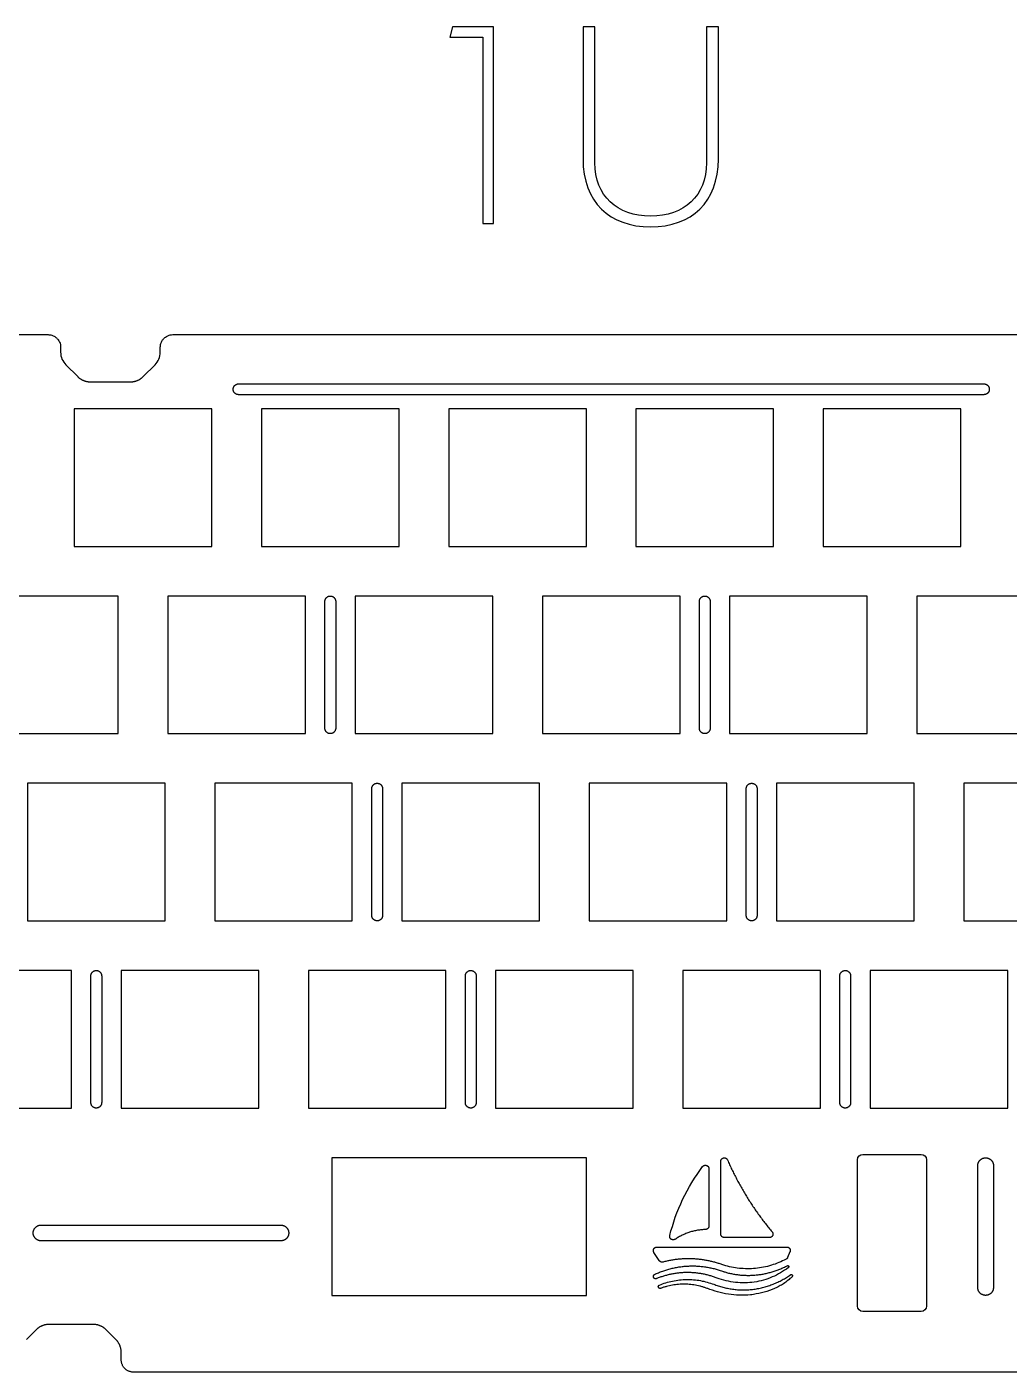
# Model space of a CAD drawing. Header units: millimetres. Extents: x -352 to -37, y -277 to -140.
# Drawn here: x -253.7 to -153.8, y -277.1 to -140.2 of the extents above; entities that cross this region are included whole.
import ezdxf

# ---------------------------------------------------------------- set-up
doc = ezdxf.new("R2010")
doc.units = ezdxf.units.MM
doc.header["$MEASUREMENT"] = 0
doc.layers.add('定位板', color=7, linetype='Continuous', true_color=0x7efae9)

msp = doc.modelspace()

# ---------------------------------------------------------------- linework, layer by layer
at = {"layer": '定位板'}
for p, q in [((-337.58, -171.55, -243.22), (-251.55, -171.55, -243.22)), ((-238.85, -171.55, -243.22), (-149.66, -171.55, -243.22)), ((-250.27, -172.83, -243.22), (-250.27, -173.34, -243.22)), ((-240.13, -173.34, -243.22), (-240.13, -172.83, -243.22)), ((-249.73, -174.62, -243.22), (-248.53, -175.82, -243.22)), ((-241.86, -175.82, -243.22), (-240.66, -174.62, -243.22)), ((-247.25, -176.35, -243.22), (-243.14, -176.35, -243.22)), ((-232.16, -176.56, -243.22), (-156.33, -176.56, -243.22)), ((-156.33, -177.66, -243.22), (-232.16, -177.66, -243.22)), ((-223.38, -211.6, -243.22), (-223.38, -198.7, -243.22)), ((-222.28, -198.7, -243.22), (-222.28, -211.6, -243.22)), ((-185.28, -211.6, -243.22), (-185.28, -198.7, -243.22)), ((-184.18, -198.7, -243.22), (-184.18, -211.6, -243.22)), ((-218.61, -230.65, -243.22), (-218.61, -217.75, -243.22)), ((-217.51, -217.75, -243.22), (-217.51, -230.65, -243.22)), ((-180.51, -230.65, -243.22), (-180.51, -217.75, -243.22)), ((-179.41, -217.75, -243.22), (-179.41, -230.65, -243.22)), ((-247.19, -249.7, -243.22), (-247.19, -236.8, -243.22)), ((-246.09, -236.8, -243.22), (-246.09, -249.7, -243.22)), ((-209.09, -249.7, -243.22), (-209.09, -236.8, -243.22)), ((-207.99, -236.8, -243.22), (-207.99, -249.7, -243.22)), ((-170.99, -249.7, -243.22), (-170.99, -236.8, -243.22)), ((-169.89, -236.8, -243.22), (-169.89, -249.7, -243.22)), ((-183.1, -263.08, -243.22), (-183.1, -255.67, -243.22)), ((-169.19, -270.41, -243.22), (-169.19, -255.51, -243.22)), ((-168.64, -254.96, -243.22), (-162.73, -254.96, -243.22)), ((-162.18, -255.51, -243.22), (-162.18, -270.41, -243.22)), ((-156.96, -268.51, -243.22), (-156.96, -256.11, -243.22)), ((-155.36, -256.11, -243.22), (-155.36, -268.51, -243.22)), ((-252.26, -262.16, -243.22), (-227.86, -262.16, -243.22)), ((-227.86, -263.76, -243.22), (-252.26, -263.76, -243.22)), ((-178.16, -263.43, -243.22), (-182.74, -263.43, -243.22)), ((-189.36, -265.77, -243.22), (-189.9, -264.94, -243.22)), ((-189.61, -264.39, -243.22), (-176.38, -264.39, -243.22)), ((-182.84, -266.89, -243.22), (-182.8, -266.9, -243.22)), ((-162.73, -270.96, -243.22), (-168.64, -270.96, -243.22)), ((-246.94, -272.27, -243.22), (-251.45, -272.27, -243.22)), ((-252.76, -272.81, -243.22), (-253.75, -273.81, -243.22)), ((-244.64, -273.81, -243.22), (-245.63, -272.81, -243.22)), ((-244.1, -275.87, -243.22), (-244.1, -275.11, -243.22)), ((-145.66, -277.12, -243.22), (-242.85, -277.12, -243.22))]:
    msp.add_line(p, q, dxfattribs=at)
for points in [[(-210.67, -141.27), (-207.32, -141.27), (-207.32, -160.24), (-206.24, -160.24), (-206.24, -140.24), (-210.41, -140.24)], [(-248.88, -193.11), (-234.88, -193.11), (-234.88, -179.11), (-248.88, -179.11)], [(-229.83, -193.11), (-215.83, -193.11), (-215.83, -179.11), (-229.83, -179.11)], [(-210.78, -193.11), (-196.78, -193.11), (-196.78, -179.11), (-210.78, -179.11)], [(-191.73, -193.11), (-177.73, -193.11), (-177.73, -179.11), (-191.73, -179.11)], [(-172.68, -193.11), (-158.68, -193.11), (-158.68, -179.11), (-172.68, -179.11)], [(-258.4, -212.15), (-244.4, -212.15), (-244.4, -198.15), (-258.4, -198.15)], [(-239.35, -212.15), (-225.35, -212.15), (-225.35, -198.15), (-239.35, -198.15)], [(-220.3, -212.15), (-206.3, -212.15), (-206.3, -198.15), (-220.3, -198.15)], [(-201.25, -212.15), (-187.25, -212.15), (-187.25, -198.15), (-201.25, -198.15)], [(-182.2, -212.15), (-168.2, -212.15), (-168.2, -198.15), (-182.2, -198.15)], [(-163.15, -212.15), (-149.15, -212.15), (-149.15, -198.15), (-163.15, -198.15)], [(-253.64, -231.2), (-239.64, -231.2), (-239.64, -217.2), (-253.64, -217.2)], [(-234.59, -231.2), (-220.59, -231.2), (-220.59, -217.2), (-234.59, -217.2)], [(-215.54, -231.2), (-201.54, -231.2), (-201.54, -217.2), (-215.54, -217.2)], [(-196.49, -231.2), (-182.49, -231.2), (-182.49, -217.2), (-196.49, -217.2)], [(-177.44, -231.2), (-163.44, -231.2), (-163.44, -217.2), (-177.44, -217.2)], [(-158.39, -231.2), (-144.39, -231.2), (-144.39, -217.2), (-158.39, -217.2)], [(-263.16, -250.25), (-249.16, -250.25), (-249.16, -236.25), (-263.16, -236.25)], [(-244.11, -250.25), (-230.11, -250.25), (-230.11, -236.25), (-244.11, -236.25)], [(-225.06, -250.25), (-211.06, -250.25), (-211.06, -236.25), (-225.06, -236.25)], [(-206.01, -250.25), (-192.01, -250.25), (-192.01, -236.25), (-206.01, -236.25)], [(-186.96, -250.25), (-172.96, -250.25), (-172.96, -236.25), (-186.96, -236.25)], [(-167.91, -250.25), (-153.91, -250.25), (-153.91, -236.25), (-167.91, -236.25)], [(-222.69, -269.31), (-196.78, -269.31), (-196.78, -255.31), (-222.69, -255.31)]]:
    msp.add_lwpolyline(points, close=True, dxfattribs=at)
for points in [[(-195.92, -154.07), (-195.92, -140.24), (-197.12, -140.24), (-197.12, -153.69)], [(-183.35, -153.69), (-183.35, -140.24), (-184.55, -140.24), (-184.55, -154.07)], [(-187.74, -263.6), (-187.75, -263.61), (-187.76, -263.61), (-187.76, -263.61), (-187.77, -263.62), (-187.77, -263.62), (-187.78, -263.62), (-187.78, -263.63), (-187.79, -263.63), (-187.8, -263.63), (-187.8, -263.63), (-187.81, -263.64), (-187.81, -263.64), (-187.82, -263.64), (-187.83, -263.64), (-187.83, -263.65), (-187.84, -263.65), (-187.84, -263.65), (-187.85, -263.65), (-187.86, -263.65), (-187.86, -263.66), (-187.87, -263.66), (-187.88, -263.66), (-187.88, -263.66), (-187.89, -263.66), (-187.9, -263.66), (-187.9, -263.66), (-187.91, -263.66), (-187.92, -263.66), (-187.93, -263.66), (-187.93, -263.66), (-187.94, -263.66), (-187.95, -263.66), (-187.95, -263.66), (-187.96, -263.66), (-187.97, -263.66), (-187.97, -263.66), (-187.98, -263.66), (-187.99, -263.66), (-187.99, -263.66), (-188, -263.66), (-188.01, -263.66), (-188.01, -263.66), (-188.02, -263.66), (-188.03, -263.65), (-188.03, -263.65), (-188.04, -263.65), (-188.05, -263.65), (-188.05, -263.65), (-188.06, -263.64), (-188.07, -263.64), (-188.07, -263.64), (-188.08, -263.64), (-188.08, -263.64), (-188.09, -263.63), (-188.1, -263.63), (-188.1, -263.63), (-188.11, -263.62), (-188.11, -263.62), (-188.12, -263.62), (-188.13, -263.61), (-188.13, -263.61), (-188.14, -263.61), (-188.14, -263.6), (-188.15, -263.6), (-188.15, -263.6), (-188.16, -263.59), (-188.16, -263.59), (-188.17, -263.59), (-188.17, -263.58), (-188.18, -263.58), (-188.18, -263.57), (-188.19, -263.57), (-188.19, -263.56), (-188.2, -263.56), (-188.2, -263.55), (-188.2, -263.55), (-188.21, -263.54), (-188.21, -263.54), (-188.22, -263.53), (-188.22, -263.53), (-188.23, -263.52), (-188.23, -263.52), (-188.23, -263.51), (-188.24, -263.51), (-188.24, -263.5), (-188.25, -263.5), (-188.25, -263.49), (-188.25, -263.48), (-188.26, -263.48), (-188.26, -263.47), (-188.26, -263.47), (-188.26, -263.46), (-188.27, -263.45), (-188.27, -263.45), (-188.27, -263.44), (-188.28, -263.43), (-188.28, -263.43), (-188.28, -263.42), (-188.28, -263.42), (-188.28, -263.41), (-188.29, -263.4), (-188.29, -263.4), (-188.29, -263.39), (-188.29, -263.38), (-188.29, -263.38), (-188.29, -263.37), (-188.29, -263.36), (-188.3, -263.36), (-188.3, -263.35), (-188.3, -263.34), (-188.3, -263.34), (-188.3, -263.33), (-188.3, -263.32), (-188.3, -263.32), (-188.3, -263.31), (-188.3, -263.3), (-188.3, -263.3), (-188.3, -263.29), (-188.3, -263.28), (-188.3, -263.28), (-188.3, -263.27), (-188.3, -263.26), (-188.29, -263.26), (-188.29, -263.25), (-188.29, -263.24), (-188.29, -263.24), (-188.29, -263.23), (-188.29, -263.23), (-188.17, -262.75), (-188.03, -262.29), (-187.89, -261.82), (-187.73, -261.36), (-187.56, -260.9), (-187.38, -260.44), (-187.18, -259.99), (-186.98, -259.54), (-186.76, -259.1), (-186.53, -258.67), (-186.3, -258.24), (-186.05, -257.82), (-185.79, -257.4), (-185.52, -257), (-185.24, -256.6), (-184.95, -256.21), (-184.94, -256.2), (-184.94, -256.2), (-184.93, -256.19), (-184.93, -256.19), (-184.93, -256.18), (-184.92, -256.18), (-184.92, -256.17), (-184.91, -256.17), (-184.91, -256.16), (-184.9, -256.16), (-184.9, -256.15), (-184.89, -256.15), (-184.89, -256.14), (-184.88, -256.14), (-184.88, -256.14), (-184.87, -256.13), (-184.86, -256.13), (-184.86, -256.12), (-184.85, -256.12), (-184.85, -256.12), (-184.84, -256.11), (-184.83, -256.11), (-184.83, -256.11), (-184.82, -256.1), (-184.82, -256.1), (-184.81, -256.1), (-184.8, -256.09), (-184.8, -256.09), (-184.79, -256.09), (-184.78, -256.09), (-184.78, -256.08), (-184.77, -256.08), (-184.76, -256.08), (-184.75, -256.08), (-184.75, -256.08), (-184.74, -256.07), (-184.73, -256.07), (-184.73, -256.07), (-184.72, -256.07), (-184.71, -256.07), (-184.71, -256.07), (-184.7, -256.07), (-184.69, -256.07), (-184.68, -256.07), (-184.68, -256.07), (-184.67, -256.07), (-184.66, -256.07), (-184.66, -256.07), (-184.65, -256.07), (-184.64, -256.07), (-184.64, -256.07), (-184.63, -256.07), (-184.62, -256.07), (-184.62, -256.07), (-184.61, -256.07), (-184.6, -256.07), (-184.6, -256.07), (-184.59, -256.07), (-184.58, -256.08), (-184.58, -256.08), (-184.57, -256.08), (-184.56, -256.08), (-184.56, -256.08), (-184.55, -256.08), (-184.54, -256.09), (-184.54, -256.09), (-184.53, -256.09), (-184.53, -256.09), (-184.52, -256.1), (-184.51, -256.1), (-184.51, -256.1), (-184.5, -256.11), (-184.5, -256.11), (-184.49, -256.11), (-184.48, -256.12), (-184.48, -256.12), (-184.47, -256.12), (-184.47, -256.13), (-184.46, -256.13), (-184.46, -256.13), (-184.45, -256.14), (-184.44, -256.14), (-184.44, -256.15), (-184.43, -256.15), (-184.43, -256.16), (-184.42, -256.16), (-184.42, -256.17), (-184.41, -256.17), (-184.41, -256.18), (-184.4, -256.18), (-184.4, -256.19), (-184.39, -256.19), (-184.39, -256.2), (-184.38, -256.2), (-184.38, -256.21), (-184.38, -256.21), (-184.37, -256.22), (-184.37, -256.23), (-184.36, -256.23), (-184.36, -256.24), (-184.36, -256.24), (-184.35, -256.25), (-184.35, -256.26), (-184.35, -256.26), (-184.34, -256.27), (-184.34, -256.28), (-184.34, -256.28), (-184.34, -256.29), (-184.33, -256.3), (-184.33, -256.3), (-184.33, -256.31), (-184.33, -256.31), (-184.32, -256.32), (-184.32, -256.33), (-184.32, -256.33), (-184.32, -256.34), (-184.32, -256.35), (-184.32, -256.35), (-184.31, -256.36), (-184.31, -256.37), (-184.31, -256.37), (-184.31, -256.38), (-184.31, -256.39), (-184.31, -256.39), (-184.31, -256.4), (-184.31, -256.41), (-184.31, -256.41), (-184.31, -256.42), (-184.31, -262.25)], [(-176.06, -264.89), (-176.3, -265.45), (-176.3, -265.46), (-176.31, -265.47), (-176.31, -265.47), (-176.31, -265.48), (-176.32, -265.49), (-176.32, -265.49), (-176.32, -265.5), (-176.33, -265.51), (-176.33, -265.51), (-176.34, -265.52), (-176.34, -265.53), (-176.34, -265.53), (-176.35, -265.54), (-176.35, -265.54), (-176.36, -265.55), (-176.36, -265.55), (-176.37, -265.56), (-176.37, -265.57), (-176.38, -265.57), (-176.39, -265.58), (-176.39, -265.58), (-176.4, -265.59), (-176.4, -265.59), (-176.41, -265.6), (-176.41, -265.6), (-176.42, -265.6), (-176.43, -265.61), (-176.43, -265.61), (-176.44, -265.62), (-176.45, -265.62), (-176.45, -265.62), (-176.46, -265.63), (-176.64, -265.72), (-176.82, -265.81), (-177, -265.89), (-177.19, -265.97), (-177.37, -266.05), (-177.56, -266.12), (-177.76, -266.18), (-177.95, -266.25), (-178.15, -266.3), (-178.35, -266.36), (-178.55, -266.4), (-178.75, -266.45), (-178.95, -266.48), (-179.16, -266.52), (-179.36, -266.54), (-179.57, -266.57), (-179.77, -266.58), (-179.98, -266.6), (-180.19, -266.6), (-180.39, -266.61), (-180.6, -266.6), (-180.81, -266.59), (-181.01, -266.58), (-181.21, -266.56), (-181.42, -266.54), (-181.62, -266.51), (-181.82, -266.48), (-182.02, -266.44), (-182.22, -266.4), (-182.41, -266.35), (-182.6, -266.3), (-182.8, -266.24)], [(-176.34, -266.29), (-176.34, -266.29), (-176.34, -266.29), (-176.34, -266.29), (-176.33, -266.29), (-176.33, -266.29), (-176.33, -266.29), (-176.33, -266.29), (-176.33, -266.28), (-176.32, -266.28), (-176.32, -266.28), (-176.32, -266.28), (-176.32, -266.28), (-176.31, -266.28), (-176.31, -266.28), (-176.31, -266.28), (-176.31, -266.28), (-176.3, -266.28), (-176.3, -266.28), (-176.3, -266.28), (-176.29, -266.28), (-176.29, -266.28), (-176.29, -266.28), (-176.29, -266.28), (-176.28, -266.28), (-176.28, -266.28), (-176.28, -266.28), (-176.28, -266.28), (-176.27, -266.28), (-176.27, -266.28), (-176.27, -266.28), (-176.26, -266.28), (-176.26, -266.28), (-176.26, -266.28), (-176.26, -266.28), (-176.25, -266.29), (-176.25, -266.29), (-176.25, -266.29), (-176.25, -266.29), (-176.24, -266.29), (-176.24, -266.29), (-176.24, -266.29), (-176.24, -266.29), (-176.23, -266.29), (-176.23, -266.3), (-176.23, -266.3), (-176.23, -266.3), (-176.22, -266.3), (-176.22, -266.3), (-176.22, -266.3), (-176.22, -266.31), (-176.22, -266.31), (-176.21, -266.31), (-176.21, -266.31), (-176.21, -266.31), (-176.21, -266.31), (-176.21, -266.32), (-176.2, -266.32), (-176.2, -266.32), (-176.2, -266.32), (-176.2, -266.32), (-176.2, -266.33), (-176.2, -266.33), (-176.2, -266.33), (-176.19, -266.33), (-176.19, -266.33), (-176.19, -266.34), (-176.19, -266.34), (-176.19, -266.34), (-176.19, -266.34), (-176.19, -266.35), (-176.19, -266.35), (-176.19, -266.35), (-176.18, -266.35), (-176.18, -266.35), (-176.18, -266.36), (-176.18, -266.36), (-176.18, -266.36), (-176.18, -266.36), (-176.18, -266.37), (-176.18, -266.37), (-176.18, -266.37), (-176.18, -266.38), (-176.18, -266.38), (-176.18, -266.38), (-176.18, -266.38), (-176.18, -266.39), (-176.18, -266.39), (-176.18, -266.39), (-176.18, -266.39), (-176.18, -266.4), (-176.18, -266.4), (-176.18, -266.4), (-176.18, -266.41), (-176.18, -266.41), (-176.18, -266.41), (-176.18, -266.41), (-176.18, -266.42), (-176.18, -266.42), (-176.18, -266.42), (-176.18, -266.42), (-176.18, -266.43), (-176.18, -266.43), (-176.18, -266.43), (-176.18, -266.43), (-176.19, -266.44), (-176.19, -266.44), (-176.19, -266.44), (-176.19, -266.44), (-176.19, -266.45), (-176.19, -266.45), (-176.19, -266.45), (-176.19, -266.45), (-176.2, -266.46), (-176.2, -266.46), (-176.2, -266.46), (-176.2, -266.46), (-176.2, -266.46), (-176.2, -266.47), (-176.21, -266.47), (-176.21, -266.47), (-176.21, -266.47), (-176.21, -266.47), (-176.21, -266.48), (-176.21, -266.48), (-176.22, -266.48), (-176.22, -266.48), (-176.22, -266.48), (-176.22, -266.48), (-176.41, -266.63), (-176.61, -266.76), (-176.81, -266.89), (-177.01, -267.01), (-177.22, -267.13), (-177.43, -267.24), (-177.64, -267.35), (-177.86, -267.44), (-178.08, -267.53), (-178.3, -267.62), (-178.53, -267.69), (-178.76, -267.76), (-178.99, -267.82), (-179.22, -267.88), (-179.45, -267.92), (-179.69, -267.96), (-179.93, -267.99), (-180.16, -268.01), (-180.4, -268.03), (-180.64, -268.04), (-180.88, -268.04), (-181.12, -268.03), (-181.36, -268.01), (-181.6, -267.99), (-181.84, -267.96), (-182.08, -267.92), (-182.32, -267.88), (-182.55, -267.82), (-182.79, -267.77), (-183.02, -267.7), (-183.25, -267.63), (-183.48, -267.55), (-183.57, -267.52)], [(-189.21, -268.59), (-189.22, -268.6), (-189.22, -268.6), (-189.23, -268.6), (-189.23, -268.6), (-189.23, -268.6), (-189.24, -268.6), (-189.24, -268.6), (-189.25, -268.6), (-189.25, -268.6), (-189.25, -268.6), (-189.26, -268.6), (-189.26, -268.6), (-189.27, -268.6), (-189.27, -268.6), (-189.28, -268.6), (-189.28, -268.6), (-189.28, -268.6), (-189.29, -268.6), (-189.29, -268.6), (-189.3, -268.6), (-189.3, -268.6), (-189.31, -268.6), (-189.31, -268.6), (-189.32, -268.6), (-189.32, -268.6), (-189.32, -268.6), (-189.33, -268.6), (-189.33, -268.6), (-189.34, -268.59), (-189.34, -268.59), (-189.35, -268.59), (-189.35, -268.59), (-189.35, -268.59), (-189.36, -268.58), (-189.36, -268.58), (-189.37, -268.58), (-189.37, -268.58), (-189.37, -268.58), (-189.38, -268.57), (-189.38, -268.57), (-189.39, -268.57), (-189.39, -268.56), (-189.39, -268.56), (-189.4, -268.56), (-189.4, -268.56), (-189.4, -268.55), (-189.41, -268.55), (-189.41, -268.55), (-189.41, -268.54), (-189.41, -268.54), (-189.42, -268.54), (-189.42, -268.53), (-189.42, -268.53), (-189.42, -268.53), (-189.43, -268.52), (-189.43, -268.52), (-189.43, -268.52), (-189.43, -268.51), (-189.44, -268.51), (-189.44, -268.5), (-189.44, -268.5), (-189.44, -268.5), (-189.44, -268.49), (-189.44, -268.49), (-189.44, -268.49), (-189.45, -268.48), (-189.45, -268.48), (-189.45, -268.47), (-189.45, -268.47), (-189.45, -268.47), (-189.45, -268.46), (-189.45, -268.46), (-189.45, -268.45), (-189.45, -268.45), (-189.45, -268.45), (-189.45, -268.44), (-189.46, -268.44), (-189.46, -268.43), (-189.46, -268.43), (-189.46, -268.42), (-189.46, -268.42), (-189.46, -268.42), (-189.45, -268.41), (-189.45, -268.41), (-189.45, -268.4), (-189.45, -268.4), (-189.45, -268.39), (-189.45, -268.39), (-189.45, -268.38), (-189.45, -268.38), (-189.45, -268.38), (-189.45, -268.37), (-189.45, -268.37), (-189.44, -268.36), (-189.44, -268.36), (-189.44, -268.35), (-189.44, -268.35), (-189.44, -268.35), (-189.43, -268.34), (-189.43, -268.34), (-189.43, -268.33), (-189.43, -268.33), (-189.43, -268.33), (-189.42, -268.32), (-189.42, -268.32), (-189.42, -268.31), (-189.41, -268.31), (-189.41, -268.31), (-189.41, -268.3), (-189.41, -268.3), (-189.4, -268.3), (-189.4, -268.3), (-189.4, -268.29), (-189.39, -268.29), (-189.39, -268.29), (-189.39, -268.28), (-189.38, -268.28), (-189.38, -268.28), (-189.38, -268.28), (-189.37, -268.27), (-189.37, -268.27), (-189.37, -268.27), (-189.36, -268.27), (-189.36, -268.27), (-189.35, -268.26), (-189.35, -268.26), (-189.35, -268.26), (-189.34, -268.26), (-189.18, -268.2), (-189.02, -268.14), (-188.85, -268.08), (-188.69, -268.03), (-188.52, -267.98), (-188.35, -267.93), (-188.18, -267.89), (-188, -267.85), (-187.83, -267.82), (-187.65, -267.79), (-187.48, -267.76), (-187.3, -267.74), (-187.12, -267.73), (-186.94, -267.71), (-186.76, -267.7), (-186.59, -267.7), (-186.41, -267.7), (-186.23, -267.7), (-186.05, -267.71), (-185.87, -267.72), (-185.69, -267.74), (-185.52, -267.76), (-185.34, -267.78), (-185.17, -267.81), (-184.99, -267.85), (-184.82, -267.88), (-184.65, -267.92), (-184.48, -267.97), (-184.31, -268.02), (-184.14, -268.07), (-183.98, -268.12), (-183.82, -268.18), (-183.71, -268.22)], [(-176.02, -267.21), (-176.01, -267.21), (-176.01, -267.21), (-176.01, -267.21), (-176.01, -267.21), (-176.01, -267.21), (-176, -267.21), (-176, -267.2), (-176, -267.2), (-176, -267.2), (-175.99, -267.2), (-175.99, -267.2), (-175.99, -267.2), (-175.98, -267.2), (-175.98, -267.2), (-175.98, -267.2), (-175.98, -267.2), (-175.97, -267.19), (-175.97, -267.19), (-175.97, -267.19), (-175.96, -267.19), (-175.96, -267.19), (-175.96, -267.19), (-175.96, -267.19), (-175.95, -267.19), (-175.95, -267.19), (-175.95, -267.19), (-175.94, -267.19), (-175.94, -267.19), (-175.94, -267.19), (-175.93, -267.19), (-175.93, -267.19), (-175.93, -267.19), (-175.93, -267.19), (-175.92, -267.19), (-175.92, -267.19), (-175.92, -267.19), (-175.91, -267.19), (-175.91, -267.2), (-175.91, -267.2), (-175.9, -267.2), (-175.9, -267.2), (-175.9, -267.2), (-175.9, -267.2), (-175.89, -267.2), (-175.89, -267.2), (-175.89, -267.2), (-175.89, -267.21), (-175.88, -267.21), (-175.88, -267.21), (-175.88, -267.21), (-175.87, -267.21), (-175.87, -267.21), (-175.87, -267.21), (-175.87, -267.22), (-175.87, -267.22), (-175.86, -267.22), (-175.86, -267.22), (-175.86, -267.22), (-175.86, -267.22), (-175.85, -267.23), (-175.85, -267.23), (-175.85, -267.23), (-175.85, -267.23), (-175.85, -267.23), (-175.85, -267.24), (-175.84, -267.24), (-175.84, -267.24), (-175.84, -267.24), (-175.84, -267.25), (-175.84, -267.25), (-175.84, -267.25), (-175.83, -267.25), (-175.83, -267.25), (-175.83, -267.26), (-175.83, -267.26), (-175.83, -267.26), (-175.83, -267.27), (-175.83, -267.27), (-175.83, -267.27), (-175.82, -267.27), (-175.82, -267.28), (-175.82, -267.28), (-175.82, -267.28), (-175.82, -267.28), (-175.82, -267.29), (-175.82, -267.29), (-175.82, -267.29), (-175.82, -267.3), (-175.82, -267.3), (-175.82, -267.3), (-175.82, -267.31), (-175.82, -267.31), (-175.82, -267.31), (-175.82, -267.31), (-175.82, -267.32), (-175.82, -267.32), (-175.82, -267.32), (-175.82, -267.33), (-175.82, -267.33), (-175.82, -267.33), (-175.82, -267.34), (-175.82, -267.34), (-175.82, -267.34), (-175.82, -267.34), (-175.82, -267.35), (-175.82, -267.35), (-175.82, -267.35), (-175.82, -267.36), (-175.82, -267.36), (-175.82, -267.36), (-175.83, -267.36), (-175.83, -267.37), (-175.83, -267.37), (-175.83, -267.37), (-175.83, -267.38), (-175.83, -267.38), (-175.83, -267.38), (-175.83, -267.38), (-175.84, -267.39), (-175.84, -267.39), (-175.84, -267.39), (-175.84, -267.39), (-175.84, -267.39), (-175.84, -267.4), (-175.85, -267.4), (-175.85, -267.4), (-175.85, -267.4), (-175.85, -267.41), (-175.95, -267.51), (-176.06, -267.61), (-176.16, -267.71), (-176.27, -267.8), (-176.38, -267.88), (-176.49, -267.97), (-176.6, -268.04), (-176.71, -268.12), (-176.82, -268.19), (-176.93, -268.26), (-177.05, -268.32), (-177.16, -268.38), (-177.28, -268.44), (-177.39, -268.5), (-177.63, -268.6), (-177.89, -268.71), (-178.15, -268.81), (-178.42, -268.9), (-178.68, -268.98), (-178.96, -269.05), (-179.23, -269.12), (-179.51, -269.17), (-179.65, -269.2), (-179.79, -269.22), (-179.93, -269.24), (-180.07, -269.25), (-180.35, -269.28), (-180.63, -269.29), (-180.92, -269.3), (-181.2, -269.3), (-181.49, -269.28), (-181.77, -269.26), (-182.05, -269.23), (-182.33, -269.19), (-182.61, -269.15), (-182.88, -269.09), (-183.15, -269.03), (-183.42, -268.96), (-183.69, -268.88), (-183.96, -268.79), (-184.22, -268.7), (-184.36, -268.65)]]:
    msp.add_lwpolyline(points, dxfattribs=at)
at = {"layer": '定位板', "extrusion": (0, 0, -1)}
for centre, start, end in [((168.64, -255.51, 243.22), 0, 90), ((162.73, -255.51, 243.22), 90, 180), ((168.64, -270.41, 243.22), 270, 0), ((162.73, -270.41, 243.22), 180, 270)]:
    msp.add_arc(centre, 0.55, start, end, dxfattribs=at)
at = {"layer": '定位板'}
for points, knots in [([(-197.12, -153.69), (-197.12, -158.04), (-194.41, -160.58), (-190.24, -160.58), (-186.07, -160.58), (-183.35, -158.04), (-183.35, -153.69)], [63.971429, 63.971429, 63.971429, 63.971429, 64.971429, 64.971429, 64.971429, 65.971429, 65.971429, 65.971429, 65.971429]), ([(-184.55, -154.07), (-184.55, -157.44), (-186.84, -159.49), (-190.24, -159.49), (-193.64, -159.49), (-195.92, -157.44), (-195.92, -154.07)], [68.971429, 68.971429, 68.971429, 68.971429, 69.971429, 69.971429, 69.971429, 70.971429, 70.971429, 70.971429, 70.971429]), ([(-251.55, -171.55, -243.22), (-251.42, -171.55, -243.22), (-251.2, -171.59, -243.22), (-250.95, -171.69, -243.22), (-250.8, -171.79, -243.22), (-250.66, -171.9, -243.22), (-250.51, -172.07, -243.22), (-250.37, -172.3, -243.22), (-250.28, -172.56, -243.22), (-250.27, -172.74, -243.22), (-250.27, -172.83, -243.22)], [-32663.825731, -32663.825731, -32663.825731, -32663.825731, -32663.436298, -32663.16562, -32663.031502, -32662.896129, -32662.626571, -32662.35555, -32662.086131, -32661.815582, -32661.815582, -32661.815582, -32661.815582]), ([(-240.13, -172.83, -243.22), (-240.12, -172.7, -243.22), (-240.09, -172.48, -243.22), (-239.98, -172.24, -243.22), (-239.89, -172.09, -243.22), (-239.77, -171.94, -243.22), (-239.61, -171.79, -243.22), (-239.37, -171.66, -243.22), (-239.11, -171.57, -243.22), (-238.94, -171.55, -243.22), (-238.85, -171.55, -243.22)], [-32648.393232, -32648.393232, -32648.393232, -32648.393232, -32648.002705, -32647.732028, -32647.597912, -32647.46254, -32647.193051, -32646.922375, -32646.653213, -32646.383076, -32646.383076, -32646.383076, -32646.383076])]:
    msp.add_open_spline(points, degree=3, knots=knots, dxfattribs=at)
for points in [[(-250.27, -173.34, -243.22), (-250.27, -173.58, -243.22), (-250.22, -173.81, -243.22), (-250.13, -174.03, -243.22)], [(-240.27, -174.03, -243.22), (-240.17, -173.81, -243.22), (-240.13, -173.58, -243.22), (-240.13, -173.34, -243.22)], [(-250.13, -174.03, -243.22), (-250.03, -174.25, -243.22), (-249.9, -174.45, -243.22), (-249.73, -174.62, -243.22)], [(-240.66, -174.62, -243.22), (-240.49, -174.45, -243.22), (-240.36, -174.25, -243.22), (-240.27, -174.03, -243.22)]]:
    msp.add_open_spline(points, degree=3, dxfattribs=at)
for points, weights in [([(-248.53, -175.82, -243.22), (-248, -176.35, -243.22), (-247.25, -176.35, -243.22)], [1, 0.924007551812, 1]), ([(-243.14, -176.35, -243.22), (-242.39, -176.35, -243.22), (-241.86, -175.82, -243.22)], [1, 0.924007565087, 1]), ([(-182.42, -255.53, -243.22), (-180.68, -259.51, -243.22), (-177.88, -262.85, -243.22)], [1, 0.989756337576, 1]), ([(-184.65, -262.61, -243.22), (-186.34, -262.66, -243.22), (-187.74, -263.6, -243.22)], [1, 0.960395357539, 1]), ([(-184.31, -262.25, -243.22), (-184.31, -262.59, -243.22), (-184.65, -262.61, -243.22)], [1, 0.717604532463, 1]), ([(-182.74, -263.43, -243.22), (-183.1, -263.43, -243.22), (-183.1, -263.08, -243.22)], [1, 0.707106781187, 1]), ([(-189.83, -267.18, -243.22), (-186.39, -265.55, -243.22), (-182.84, -266.89, -243.22)], [1, 0.920694806031, 1]), ([(-188.98, -265.92, -243.22), (-189.22, -265.99, -243.22), (-189.36, -265.77, -243.22)], [1, 0.810548107494, 1]), ([(-182.8, -266.24, -243.22), (-185.83, -265.1, -243.22), (-188.98, -265.92, -243.22)], [1, 0.952962470544, 1]), ([(-182.8, -266.9, -243.22), (-179.45, -267.93, -243.22), (-176.34, -266.29, -243.22)], [1, 0.924778942278, 1]), ([(-183.57, -267.52, -243.22), (-186.62, -266.37, -243.22), (-189.64, -267.61, -243.22)], [1, 0.930506315023, 1]), ([(-184.36, -268.65, -243.22), (-186.77, -267.7, -243.22), (-189.21, -268.59, -243.22)], [1, 0.935337855914, 1]), ([(-183.71, -268.22, -243.22), (-179.59, -269.78, -243.22), (-176.02, -267.21, -243.22)], [1, 0.881615565655, 1]), ([(-251.45, -272.27, -243.22), (-252.22, -272.27, -243.22), (-252.76, -272.81, -243.22)], [1, 0.923879532511, 1]), ([(-245.63, -272.81, -243.22), (-246.17, -272.27, -243.22), (-246.94, -272.27, -243.22)], [1, 0.923879532512, 1]), ([(-244.1, -275.11, -243.22), (-244.1, -274.35, -243.22), (-244.64, -273.81, -243.22)], [1, 0.923879532511, 1]), ([(-242.85, -277.12, -243.22), (-244.1, -277.12, -243.22), (-244.1, -275.87, -243.22)], [1, 0.707113333755, 1])]:
    msp.add_rational_spline(points, weights, degree=2, dxfattribs=at)
for points, weights, knots in [([(-232.16, -177.66, -243.22), (-232.39, -177.66, -243.22), (-232.55, -177.5, -243.22), (-232.71, -177.34, -243.22), (-232.71, -177.11, -243.22), (-232.71, -176.88, -243.22), (-232.55, -176.72, -243.22), (-232.39, -176.56, -243.22), (-232.16, -176.56, -243.22)], [1, 0.923879294436, 1, 0.923879294436, 1, 0.923879294436, 1, 0.923879294436, 1], [386.054245, 386.054245, 386.054245, 386.486215, 386.486215, 386.918184, 386.918184, 387.350153, 387.350153, 387.782122, 387.782122, 387.782122]), ([(-156.33, -176.56, -243.22), (-156.1, -176.56, -243.22), (-155.94, -176.72, -243.22), (-155.78, -176.88, -243.22), (-155.78, -177.11, -243.22), (-155.78, -177.34, -243.22), (-155.94, -177.5, -243.22), (-156.1, -177.66, -243.22), (-156.33, -177.66, -243.22)], [1, 0.923879294436, 1, 0.923879294436, 1, 0.923879294436, 1, 0.923879294436, 1], [308.497822, 308.497822, 308.497822, 308.929791, 308.929791, 309.36176, 309.36176, 309.793729, 309.793729, 310.225699, 310.225699, 310.225699]), ([(-223.38, -198.7, -243.22), (-223.38, -198.15, -243.22), (-222.83, -198.15, -243.22), (-222.28, -198.15, -243.22), (-222.28, -198.7, -243.22)], [1, 0.707106778967, 1, 0.707106778967, 1], [56.783628, 56.783628, 56.783628, 57.647566, 57.647566, 58.511504, 58.511504, 58.511504]), ([(-185.28, -198.7, -243.22), (-185.28, -198.15, -243.22), (-184.73, -198.15, -243.22), (-184.18, -198.15, -243.22), (-184.18, -198.7, -243.22)], [1, 0.707106778967, 1, 0.707106778967, 1], [71.411504, 71.411504, 71.411504, 72.275442, 72.275442, 73.13938, 73.13938, 73.13938]), ([(-222.28, -211.6, -243.22), (-222.28, -212.15, -243.22), (-222.83, -212.15, -243.22), (-223.38, -212.15, -243.22), (-223.38, -211.6, -243.22)], [1, 0.707106778967, 1, 0.707106778967, 1], [42.155752, 42.155752, 42.155752, 43.01969, 43.01969, 43.883628, 43.883628, 43.883628]), ([(-184.18, -211.6, -243.22), (-184.18, -212.15, -243.22), (-184.73, -212.15, -243.22), (-185.28, -212.15, -243.22), (-185.28, -211.6, -243.22)], [1, 0.707106778967, 1, 0.707106778967, 1], [56.783628, 56.783628, 56.783628, 57.647566, 57.647566, 58.511504, 58.511504, 58.511504]), ([(-218.61, -217.75, -243.22), (-218.61, -217.2, -243.22), (-218.06, -217.2, -243.22), (-217.51, -217.2, -243.22), (-217.51, -217.75, -243.22)], [1, 0.707106778967, 1, 0.707106778967, 1], [71.411504, 71.411504, 71.411504, 72.275442, 72.275442, 73.13938, 73.13938, 73.13938]), ([(-180.51, -217.75, -243.22), (-180.51, -217.2, -243.22), (-179.96, -217.2, -243.22), (-179.41, -217.2, -243.22), (-179.41, -217.75, -243.22)], [1, 0.707106778967, 1, 0.707106778967, 1], [71.411504, 71.411504, 71.411504, 72.275442, 72.275442, 73.13938, 73.13938, 73.13938]), ([(-217.51, -230.65, -243.22), (-217.51, -231.2, -243.22), (-218.06, -231.2, -243.22), (-218.61, -231.2, -243.22), (-218.61, -230.65, -243.22)], [1, 0.707106778967, 1, 0.707106778967, 1], [56.783628, 56.783628, 56.783628, 57.647566, 57.647566, 58.511504, 58.511504, 58.511504]), ([(-179.41, -230.65, -243.22), (-179.41, -231.2, -243.22), (-179.96, -231.2, -243.22), (-180.51, -231.2, -243.22), (-180.51, -230.65, -243.22)], [1, 0.707106778967, 1, 0.707106778967, 1], [56.783628, 56.783628, 56.783628, 57.647566, 57.647566, 58.511504, 58.511504, 58.511504]), ([(-247.19, -236.8, -243.22), (-247.19, -236.25, -243.22), (-246.64, -236.25, -243.22), (-246.09, -236.25, -243.22), (-246.09, -236.8, -243.22)], [1, 0.707106778967, 1, 0.707106778967, 1], [27.527876, 27.527876, 27.527876, 28.391814, 28.391814, 29.255752, 29.255752, 29.255752]), ([(-209.09, -236.8, -243.22), (-209.09, -236.25, -243.22), (-208.54, -236.25, -243.22), (-207.99, -236.25, -243.22), (-207.99, -236.8, -243.22)], [1, 0.707106778967, 1, 0.707106778967, 1], [71.411504, 71.411504, 71.411504, 72.275442, 72.275442, 73.13938, 73.13938, 73.13938]), ([(-170.99, -236.8, -243.22), (-170.99, -236.25, -243.22), (-170.44, -236.25, -243.22), (-169.89, -236.25, -243.22), (-169.89, -236.8, -243.22)], [1, 0.707106778967, 1, 0.707106778967, 1], [27.527876, 27.527876, 27.527876, 28.391814, 28.391814, 29.255752, 29.255752, 29.255752]), ([(-246.09, -249.7, -243.22), (-246.09, -250.25, -243.22), (-246.64, -250.25, -243.22), (-247.19, -250.25, -243.22), (-247.19, -249.7, -243.22)], [1, 0.707106778967, 1, 0.707106778967, 1], [12.9, 12.9, 12.9, 13.763938, 13.763938, 14.627876, 14.627876, 14.627876]), ([(-207.99, -249.7, -243.22), (-207.99, -250.25, -243.22), (-208.54, -250.25, -243.22), (-209.09, -250.25, -243.22), (-209.09, -249.7, -243.22)], [1, 0.707106778967, 1, 0.707106778967, 1], [56.783628, 56.783628, 56.783628, 57.647566, 57.647566, 58.511504, 58.511504, 58.511504]), ([(-169.89, -249.7, -243.22), (-169.89, -250.25, -243.22), (-170.44, -250.25, -243.22), (-170.99, -250.25, -243.22), (-170.99, -249.7, -243.22)], [1, 0.707106778967, 1, 0.707106778967, 1], [12.9, 12.9, 12.9, 13.763938, 13.763938, 14.627876, 14.627876, 14.627876]), ([(-183.1, -255.67, -243.22), (-183.1, -255.38, -243.22), (-182.81, -255.32, -243.22), (-182.53, -255.26, -243.22), (-182.42, -255.53, -243.22)], [1, 0.775868677884, 1, 0.775868677884, 1], [35.5165826, 35.5165826, 35.5165826, 36.0011086, 36.0011086, 36.4856347, 36.4856347, 36.4856347]), ([(-156.96, -256.11, -243.22), (-156.96, -255.78, -243.22), (-156.72, -255.55, -243.22), (-156.49, -255.31, -243.22), (-156.16, -255.31, -243.22), (-155.82, -255.31, -243.22), (-155.59, -255.55, -243.22), (-155.36, -255.78, -243.22), (-155.36, -256.11, -243.22)], [1, 0.923879344469, 1, 0.923879344469, 1, 0.923879344469, 1, 0.923879344469, 1], [86.966367, 86.966367, 86.966367, 87.594687, 87.594687, 88.223006, 88.223006, 88.851325, 88.851325, 89.479645, 89.479645, 89.479645]), ([(-252.26, -263.76, -243.22), (-253.06, -263.76, -243.22), (-253.06, -262.96, -243.22), (-253.06, -262.16, -243.22), (-252.26, -262.16, -243.22)], [1, 0.707106779194, 1, 0.707106779194, 1], [51.313274, 51.313274, 51.313274, 52.569911, 52.569911, 53.826548, 53.826548, 53.826548]), ([(-227.86, -262.16, -243.22), (-227.52, -262.16, -243.22), (-227.29, -262.4, -243.22), (-227.06, -262.63, -243.22), (-227.06, -262.96, -243.22), (-227.06, -263.29, -243.22), (-227.29, -263.53, -243.22), (-227.52, -263.76, -243.22), (-227.86, -263.76, -243.22)], [1, 0.923879344469, 1, 0.923879344469, 1, 0.923879344469, 1, 0.923879344469, 1], [78.226547, 78.226547, 78.226547, 78.854866, 78.854866, 79.483185, 79.483185, 80.111505, 80.111505, 80.739824, 80.739824, 80.739824]), ([(-177.88, -262.85, -243.22), (-177.74, -263.02, -243.22), (-177.83, -263.23, -243.22), (-177.93, -263.43, -243.22), (-178.16, -263.43, -243.22)], [1, 0.843505363557, 1, 0.843505363557, 1], [45.1266431, 45.1266431, 45.1266431, 45.5290654, 45.5290654, 45.9314878, 45.9314878, 45.9314878]), ([(-189.9, -264.94, -243.22), (-190.02, -264.76, -243.22), (-189.92, -264.58, -243.22), (-189.82, -264.39, -243.22), (-189.61, -264.39, -243.22)], [1, 0.859473611447, 1, 0.859473611447, 1], [181.7832027, 181.7832027, 181.7832027, 182.1640052, 182.1640052, 182.5448078, 182.5448078, 182.5448078]), ([(-176.38, -264.39, -243.22), (-176.19, -264.39, -243.22), (-176.09, -264.55, -243.22), (-175.98, -264.71, -243.22), (-176.06, -264.89, -243.22)], [1, 0.880528057709, 1, 0.880528057709, 1], [108.7392539, 108.7392539, 108.7392539, 109.089726, 109.089726, 109.4401981, 109.4401981, 109.4401981]), ([(-189.64, -267.61, -243.22), (-189.85, -267.7, -243.22), (-189.94, -267.49, -243.22), (-190.04, -267.28, -243.22), (-189.83, -267.18, -243.22)], [1, 0.716216736561, 1, 0.716216736561, 1], [353.8671921, 353.8671921, 353.8671921, 354.2345984, 354.2345984, 354.6020046, 354.6020046, 354.6020046]), ([(-155.36, -268.51, -243.22), (-155.36, -269.31, -243.22), (-156.16, -269.31, -243.22), (-156.96, -269.31, -243.22), (-156.96, -268.51, -243.22)], [1, 0.707106779194, 1, 0.707106779194, 1], [72.053095, 72.053095, 72.053095, 73.309732, 73.309732, 74.566369, 74.566369, 74.566369])]:
    msp.add_rational_spline(points, weights, degree=2, knots=knots, dxfattribs=at)

doc.saveas('drawing.dxf')
